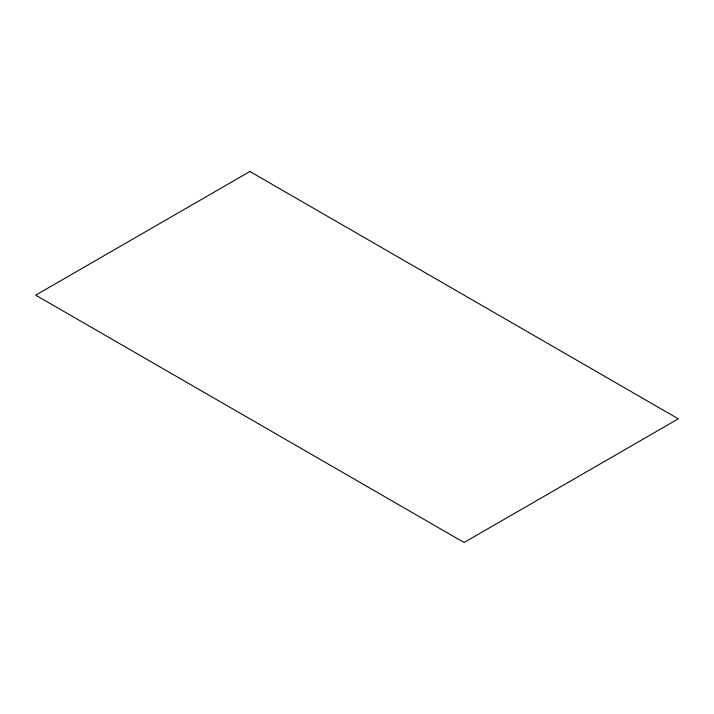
<?xml version="1.0" encoding="UTF-8"?>
<svg xmlns="http://www.w3.org/2000/svg" width="714" height="714" viewBox="0 0 714 714"><rect width="100%" height="100%" fill="white"/><g stroke="black" fill="none" stroke-linecap="round" stroke-linejoin="round"><path stroke-width="1.07" d="M249.9 171.503L35.7 295.168L464.1 542.497L678.3 418.832L249.9 171.503"/></g></svg>
